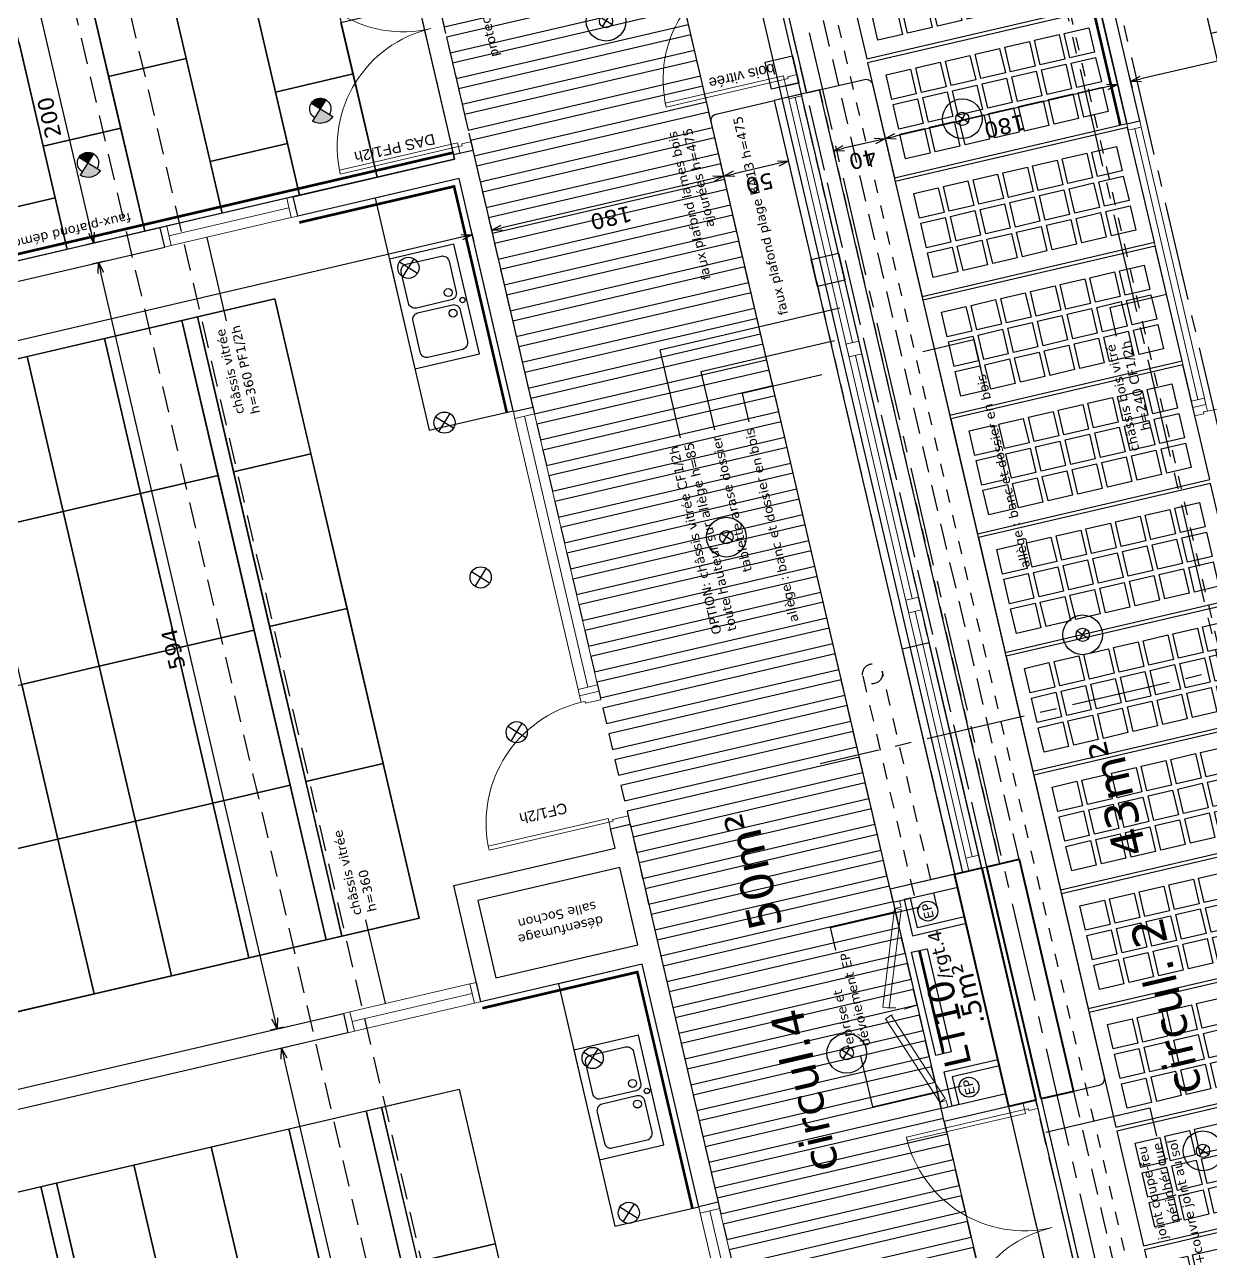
# Model space of a CAD drawing. Header units: metres. Extents: x 595893 to 596105, y 139631 to 139768.
# Drawn here: x 596073.03 to 596081.98, y 139698.04 to 139707.3 of the extents above; entities that cross this region are included whole.
import ezdxf
from ezdxf.enums import TextEntityAlignment as Align

# ---------------------------------------------------------------- set-up
doc = ezdxf.new("R2010")
doc.units = ezdxf.units.M
doc.header["$MEASUREMENT"] = 0
doc.header["$PDMODE"] = 3
doc.header["$PDSIZE"] = 0.1
for name, pattern in [('01', [0.15, 0.1, -0.05]), ('02', [0.28, 0.2, -0.08]), ('ACAD_ISO12W100', [21, 12, -3, 0, -3, 0, -3]), ('AXES', [2, 1.25, -0.25, 0.25, -0.25]), ('AXES2', [1.125, 0.75, -0.125, 0.125, -0.125]), ('CACHE2', [0.1875, 0.125, -0.0625]), ('POINTILLE', [0.25, 0, -0.25])]:
    doc.linetypes.add(name, pattern=pattern)
for name, color, linetype in [('00-AXE-0.00', 14, 'AXES2'), ('01-CLOISON-0.25', 3, 'Continuous'), ('01-SANITAIRE-0.15', 44, 'Continuous'), ('02-VU-CACHE-01-0.10', 133, '01'), ('02-VU-POINT-05-0.10', 133, 'POINTILLE'), ('06-COT-50&100-0.20', 2, 'Continuous'), ('06-TXT-DETAILS-DIVERS-02.20', 2, 'Continuous'), ('06-TXT-DIVERS-0.20', 70, 'Continuous'), ('06-TXT-ETIQUETTES SURFACES', 210, 'Continuous'), ('07-CHAUFFAGE-0.13', 210, 'Continuous'), ('07-CTA-0.13', 163, 'Continuous'), ('07-ECLAIRAGE-0.13', 31, 'Continuous'), ('07-PLAFONDS-0.13', 5, 'Continuous'), ('07-REVETEMENTS-INTER-0.10', 10, 'Continuous'), ('08-VU-0.08', 56, 'Continuous'), ('08-VU-0.13', 44, 'Continuous'), ('08-VU-0.20', 32, 'Continuous')]:
    doc.layers.add(name, color=color, linetype=linetype)
doc.layers.add('01-BETON-0.40', color=4, linetype='Continuous', lineweight=40)
doc.layers.add('01-MEN-CP-0.15', color=2, linetype='Continuous', lineweight=18)
doc.layers.add('10-DEMOL-GO-0.25', color=1, linetype='Continuous', plot=False)
doc.styles.add('COT', font='verdana.ttf')
doc.styles.add('locaux 100', font='verdana.ttf', dxfattribs={"height": 0.22})
doc.styles.add('locaux 20', font='verdana.ttf', dxfattribs={"height": 0.07})
doc.styles.get("Standard").update_dxf_attribs({"font": 'arial.ttf'})
doc.dimstyles.new('COT50', dxfattribs={"dimtxt": 0.12, "dimasz": 0.08, "dimexe": 0.05, "dimexo": 0, "dimgap": 0.05, "dimtad": 1, "dimdec": 0, "dimlfac": 100, "dimzin": 0, "dimdsep": 46, "dimtxsty": 'COT', "dimblk": 'OPEN30', "dimcen": 0.04, "dimdle": 0.05, "dimclrd": 256, "dimclre": 256, "dimclrt": 6, "dimadec": 0, "dimazin": 0, "dimtm": 1e-09, "dimtfac": 1, "dimtdec": 0, "dimtmove": 1, "dimatfit": 0, "dimldrblk": 'OPEN30', "dimfxl": 0.05, "dimfxlon": 1, "dimtolj": 1, "dimtzin": 0, "dimlwd": -1, "dimlwe": -1, "dimarcsym": 0})

# ---------------------------------------------------------------- blocks, each defined once
blk = doc.blocks.new('LuminaireSuspendu')
for p, q in [((-0.0354, 0.0354), (0.0354, -0.0354)), ((-0.0354, -0.0354), (0.0354, 0.0354))]:
    blk.add_line(p, q)
for radius in [0.15, 0.05]:
    blk.add_circle((0, 0), radius)
blk = doc.blocks.new('_Open30')
at = {"color": 0, "linetype": 'ByBlock', "lineweight": -2}
for p, q in [((-1, 0.27), (0, 0)), ((0, 0), (-1, -0.27)), ((0, 0), (-1, 0))]:
    blk.add_line(p, q, dxfattribs=at)
blk = doc.blocks.new('*D35')
at = {"layer": '06-COT-50&100-0.20', "transparency": 16777216}
for p, q in [((596075.0226, 139699.5827), (596074.9253, 139699.56)), ((596076.3201, 139693.7962), (596074.9921, 139699.4935)), ((596076.387, 139693.7296), (596076.2896, 139693.7069))]:
    blk.add_line(p, q, dxfattribs=at)
at = {"layer": 'Defpoints', "color": 0, "transparency": 16777216}
for p in [(596075.4747, 139699.6881), (596074.9739, 139699.5714), (596076.8391, 139693.835)]:
    blk.add_point(p, dxfattribs=at)
at = {"layer": '06-COT-50&100-0.20', "transparency": 16777216, "xscale": 0.08, "yscale": 0.08, "zscale": 0.08}
for p, rotation in [((596074.9739, 139699.5714), 103.1212703830424), ((596076.3383, 139693.7183), 283.1212703830424)]:
    blk.add_blockref('_Open30', p, dxfattribs=dict(at, rotation=rotation))
at = {"layer": '06-COT-50&100-0.20', "color": 6, "transparency": 16777216, "insert": (596075.5466, 139696.6193), "char_height": 0.12, "attachment_point": 5, "rotation": 103.12127, "style": 'COT'}
blk.add_mtext('\\A1;601', dxfattribs=at)
blk = doc.blocks.new('*D36')
at = {"layer": '06-COT-50&100-0.20', "transparency": 16777216}
for p, q in [((596073.6401, 139705.5137), (596073.5427, 139705.491)), ((596074.9217, 139699.7954), (596073.6096, 139705.4245)), ((596074.9886, 139699.7288), (596074.8912, 139699.7061))]:
    blk.add_line(p, q, dxfattribs=at)
at = {"layer": 'Defpoints', "color": 0, "transparency": 16777216}
for p in [(596074.0922, 139705.6191), (596073.5914, 139705.5024), (596075.4407, 139699.8342)]:
    blk.add_point(p, dxfattribs=at)
at = {"layer": '06-COT-50&100-0.20', "transparency": 16777216, "xscale": 0.08, "yscale": 0.08, "zscale": 0.08}
for p, rotation in [((596073.5914, 139705.5024), 103.1212703830424), ((596074.9399, 139699.7175), 283.1212703830424)]:
    blk.add_blockref('_Open30', p, dxfattribs=dict(at, rotation=rotation))
at = {"layer": '06-COT-50&100-0.20', "color": 6, "transparency": 16777216, "insert": (596074.1561, 139702.5844), "char_height": 0.12, "attachment_point": 5, "rotation": 103.12127, "style": 'COT'}
blk.add_mtext('\\A1;594', dxfattribs=at)
blk = doc.blocks.new('P180')
for points in [[(-1.85, 0.915), (-1.85, 0), (-1.88, 0), (-1.88, 0.915)], [(-0.08, 0.915), (-0.08, 0), (-0.05, 0), (-0.05, 0.915)], [(0, 0), (0, -0.1), (-0.065, -0.1), (-0.065, -0.03), (-0.05, -0.03), (-0.05, 0)]]:
    blk.add_lwpolyline(points, close=True)
at = {"linetype": 'Continuous'}
blk.add_lwpolyline([(-1.93, 0), (-1.93, -0.1), (-1.865, -0.1), (-1.865, -0.03), (-1.88, -0.03), (-1.88, 0)], close=True, dxfattribs=at)
for centre, start, end in [((-1.88, 0), 0, 90), ((-0.05, 0), 90, 180)]:
    blk.add_arc(centre, 0.915, start, end)
at = {"linetype": 'Continuous', "text_generation_flag": 6}
blk.add_attdef('TEXTE', (-0.1883, 0.5982), '', height=0.08, rotation=90, dxfattribs=at)
blk = doc.blocks.new('*D48')
at = {"layer": '06-COT-50&100-0.20', "transparency": 16777216}
for p, q in [((596073.1521, 139707.6076), (596073.0547, 139707.5849)), ((596073.5392, 139705.7264), (596073.1215, 139707.5183)), ((596073.6061, 139705.6598), (596073.5087, 139705.6371))]:
    blk.add_line(p, q, dxfattribs=at)
at = {"layer": 'Defpoints', "color": 0, "transparency": 16777216}
for p in [(596073.3704, 139707.6585), (596073.1034, 139707.5962), (596074.0582, 139705.7652)]:
    blk.add_point(p, dxfattribs=at)
at = {"layer": '06-COT-50&100-0.20', "transparency": 16777216, "xscale": 0.08, "yscale": 0.08, "zscale": 0.08}
for p, rotation in [((596073.1034, 139707.5962), 103.1212703830424), ((596073.5574, 139705.6485), 283.1212703830424)]:
    blk.add_blockref('_Open30', p, dxfattribs=dict(at, rotation=rotation))
at = {"layer": '06-COT-50&100-0.20', "color": 6, "transparency": 16777216, "insert": (596073.2208, 139706.5968), "char_height": 0.12, "attachment_point": 5, "rotation": 103.12127, "style": 'COT'}
blk.add_mtext('\\A1;200', dxfattribs=at)
blk = doc.blocks.new('*D52')
at = {"layer": '06-COT-50&100-0.20', "transparency": 16777216}
for p, q in [((596081.2937, 139706.7974), (596081.271, 139706.8948)), ((596081.2044, 139706.828), (596079.6072, 139706.4557)), ((596079.518, 139706.4862), (596079.5407, 139706.3888))]:
    blk.add_line(p, q, dxfattribs=at)
at = {"layer": 'Defpoints', "color": 0, "transparency": 16777216}
for p in [(596079.4578, 139706.7441), (596081.3514, 139706.5497), (596079.5293, 139706.4375)]:
    blk.add_point(p, dxfattribs=at)
at = {"layer": '06-COT-50&100-0.20', "transparency": 16777216, "xscale": 0.08, "yscale": 0.08, "zscale": 0.08}
for p, rotation in [((596081.2823, 139706.8461), 13.12127038304243), ((596079.5293, 139706.4375), 193.1212703830424)]:
    blk.add_blockref('_Open30', p, dxfattribs=dict(at, rotation=rotation))
at = {"layer": '06-COT-50&100-0.20', "color": 6, "transparency": 16777216, "insert": (596080.4314, 139706.532), "char_height": 0.12, "attachment_point": 5, "rotation": 193.12127, "style": 'COT'}
blk.add_mtext('\\A1;180', dxfattribs=at)
blk = doc.blocks.new('*D53')
at = {"layer": '06-COT-50&100-0.20', "transparency": 16777216}
for p, q in [((596078.2995, 139706.2029), (596078.3222, 139706.1055)), ((596078.233, 139706.1361), (596076.6358, 139705.7638)), ((596076.5465, 139705.7943), (596076.5692, 139705.6969))]:
    blk.add_line(p, q, dxfattribs=at)
at = {"layer": 'Defpoints', "color": 0, "transparency": 16777216}
for p in [(596078.2156, 139706.5632), (596076.4247, 139706.3168), (596076.5579, 139705.7456)]:
    blk.add_point(p, dxfattribs=at)
at = {"layer": '06-COT-50&100-0.20', "transparency": 16777216, "xscale": 0.08, "yscale": 0.08, "zscale": 0.08}
for p, rotation in [((596078.3109, 139706.1542), 13.12127038304243), ((596076.5579, 139705.7456), 193.1212703830424)]:
    blk.add_blockref('_Open30', p, dxfattribs=dict(at, rotation=rotation))
at = {"layer": '06-COT-50&100-0.20', "color": 6, "transparency": 16777216, "insert": (596077.46, 139705.8401), "char_height": 0.12, "attachment_point": 5, "rotation": 193.12127, "style": 'COT'}
blk.add_mtext('\\A1;180', dxfattribs=at)
blk = doc.blocks.new('*D54')
at = {"layer": '06-COT-50&100-0.20', "transparency": 16777216}
for p, q in [((596076.3339, 139705.6934), (596067.1891, 139703.5617)), ((596076.4005, 139705.7602), (596076.4232, 139705.6628)), ((596067.0998, 139703.5923), (596067.1225, 139703.4949))]:
    blk.add_line(p, q, dxfattribs=at)
at = {"layer": 'Defpoints', "color": 0, "transparency": 16777216}
for p in [(596076.3127, 139706.1367), (596067.012, 139703.9687), (596067.1111, 139703.5436)]:
    blk.add_point(p, dxfattribs=at)
at = {"layer": '06-COT-50&100-0.20', "transparency": 16777216, "xscale": 0.08, "yscale": 0.08, "zscale": 0.08}
for p, rotation in [((596076.4118, 139705.7115), 13.12127038304243), ((596067.1111, 139703.5436), 193.1212703830424)]:
    blk.add_blockref('_Open30', p, dxfattribs=dict(at, rotation=rotation))
at = {"layer": '06-COT-50&100-0.20', "color": 6, "transparency": 16777216, "insert": (596071.787, 139704.518), "char_height": 0.12, "attachment_point": 5, "rotation": 193.12127, "style": 'COT'}
blk.add_mtext('\\A1;955', dxfattribs=at)
blk = doc.blocks.new('*D80')
at = {"layer": '06-COT-50&100-0.20', "transparency": 16777216}
for p, q in [((596079.5171, 139706.4858), (596079.5398, 139706.3884)), ((596079.1276, 139706.395), (596079.1503, 139706.2976)), ((596079.4506, 139706.4189), (596079.2168, 139706.3644))]:
    blk.add_line(p, q, dxfattribs=at)
at = {"layer": 'Defpoints', "color": 0, "transparency": 16777216}
for p in [(596079.032, 139706.8049), (596079.4329, 139706.847), (596079.1389, 139706.3463)]:
    blk.add_point(p, dxfattribs=at)
at = {"layer": '06-COT-50&100-0.20', "transparency": 16777216, "xscale": 0.08, "yscale": 0.08, "zscale": 0.08}
for p, rotation in [((596079.5285, 139706.4371), 13.12127038304243), ((596079.1389, 139706.3463), 193.1212703830424)]:
    blk.add_blockref('_Open30', p, dxfattribs=dict(at, rotation=rotation))
at = {"layer": '06-COT-50&100-0.20', "color": 6, "transparency": 16777216, "insert": (596079.3592, 139706.2821), "char_height": 0.12, "attachment_point": 5, "rotation": 193.12127, "style": 'COT'}
blk.add_mtext('\\A1;40', dxfattribs=at)
blk = doc.blocks.new('*D81')
at = {"layer": '06-COT-50&100-0.20', "transparency": 16777216}
for p, q in [((596078.7199, 139706.2496), (596078.3888, 139706.1724)), ((596078.7865, 139706.3164), (596078.8092, 139706.219)), ((596078.2995, 139706.2029), (596078.3222, 139706.1055))]:
    blk.add_line(p, q, dxfattribs=at)
at = {"layer": 'Defpoints', "color": 0, "transparency": 16777216}
for p in [(596078.6912, 139706.7254), (596078.2156, 139706.5632), (596078.3109, 139706.1542)]:
    blk.add_point(p, dxfattribs=at)
at = {"layer": '06-COT-50&100-0.20', "transparency": 16777216, "xscale": 0.08, "yscale": 0.08, "zscale": 0.08}
for p, rotation in [((596078.7978, 139706.2677), 13.12127038304243), ((596078.3109, 139706.1542), 193.1212703830424)]:
    blk.add_blockref('_Open30', p, dxfattribs=dict(at, rotation=rotation))
at = {"layer": '06-COT-50&100-0.20', "color": 6, "transparency": 16777216, "insert": (596078.5799, 139706.1014), "char_height": 0.12, "attachment_point": 5, "rotation": 193.12127, "style": 'COT'}
blk.add_mtext('\\A1;50', dxfattribs=at)
blk = doc.blocks.new('P90')
at = {"linetype": 'Continuous'}
for points in [[(-0.05, 0.9295), (-0.05, 0), (-0.08, 0), (-0.08, 0.9295)], [(-0.965, -0.03), (-0.965, -0.1), (-1.03, -0.1), (-1.03, 0), (-0.98, 0), (-0.98, -0.03)], [(0, 0), (0, -0.1), (-0.065, -0.1), (-0.065, -0.03), (-0.05, -0.03), (-0.05, 0)]]:
    blk.add_lwpolyline(points, close=True, dxfattribs=at)
blk.add_arc((-0.0434, -0.0064), 0.9366, 92.23877, 179.60621, dxfattribs=at)
at = {"linetype": 'Continuous', "text_generation_flag": 6}
blk.add_attdef('TEXTE', text='', height=0.08, rotation=90, dxfattribs=at).set_placement((-0.1883, 0.4692), align=Align.CENTER)
blk = doc.blocks.new('*D94')
at = {"layer": '06-COT-50&100-0.20', "transparency": 16777216}
for p, q in [((596091.3311, 139709.2405), (596091.3538, 139709.1432)), ((596091.2645, 139709.1737), (596081.4574, 139706.8877)), ((596081.3682, 139706.9182), (596081.3909, 139706.8208))]:
    blk.add_line(p, q, dxfattribs=at)
at = {"layer": 'Defpoints', "color": 0, "transparency": 16777216}
for p in [(596090.7942, 139711.5437), (596080.7746, 139709.4649), (596081.3795, 139706.8695)]:
    blk.add_point(p, dxfattribs=at)
at = {"layer": '06-COT-50&100-0.20', "transparency": 16777216, "xscale": 0.08, "yscale": 0.08, "zscale": 0.08}
for p, rotation in [((596091.3424, 139709.1919), 13.12127038304243), ((596081.3795, 139706.8695), 193.1212703830424)]:
    blk.add_blockref('_Open30', p, dxfattribs=dict(at, rotation=rotation))
at = {"layer": '06-COT-50&100-0.20', "color": 6, "transparency": 16777216, "insert": (596086.3865, 139707.9211), "char_height": 0.12, "attachment_point": 5, "rotation": 193.12127, "style": 'COT'}
blk.add_mtext('\\A1;1023', dxfattribs=at)
blk = doc.blocks.new('ModulePlancherVerre')
at = {"layer": '08-VU-0.13'}
for points in [[(0.12, 1.685), (0.31, 1.685), (0.31, 1.495), (0.12, 1.495)], [(0.35, 1.685), (0.54, 1.685), (0.54, 1.495), (0.35, 1.495)], [(0.58, 1.685), (0.77, 1.685), (0.77, 1.495), (0.58, 1.495)], [(0.12, 1.455), (0.31, 1.455), (0.31, 1.265), (0.12, 1.265)], [(0.35, 1.455), (0.54, 1.455), (0.54, 1.265), (0.35, 1.265)], [(0.58, 1.455), (0.77, 1.455), (0.77, 1.265), (0.58, 1.265)], [(0.12, 1.225), (0.31, 1.225), (0.31, 1.035), (0.12, 1.035)], [(0.35, 1.225), (0.54, 1.225), (0.54, 1.035), (0.35, 1.035)], [(0.58, 1.225), (0.77, 1.225), (0.77, 1.035), (0.58, 1.035)], [(0.12, 0.995), (0.31, 0.995), (0.31, 0.805), (0.12, 0.805)], [(0.35, 0.995), (0.54, 0.995), (0.54, 0.805), (0.35, 0.805)], [(0.58, 0.995), (0.77, 0.995), (0.77, 0.805), (0.58, 0.805)], [(0.12, 0.765), (0.31, 0.765), (0.31, 0.575), (0.12, 0.575)], [(0.35, 0.765), (0.54, 0.765), (0.54, 0.575), (0.35, 0.575)], [(0.58, 0.765), (0.77, 0.765), (0.77, 0.575), (0.58, 0.575)], [(0.12, 0.535), (0.31, 0.535), (0.31, 0.345), (0.12, 0.345)], [(0.35, 0.535), (0.54, 0.535), (0.54, 0.345), (0.35, 0.345)], [(0.58, 0.535), (0.77, 0.535), (0.77, 0.345), (0.58, 0.345)], [(0.12, 0.305), (0.31, 0.305), (0.31, 0.115), (0.12, 0.115)], [(0.35, 0.305), (0.54, 0.305), (0.54, 0.115), (0.35, 0.115)], [(0.58, 0.305), (0.77, 0.305), (0.77, 0.115), (0.58, 0.115)]]:
    blk.add_lwpolyline(points, close=True, dxfattribs=at)
at = {"layer": '08-VU-0.20'}
blk.add_lwpolyline([(0, 0), (0.89, 0), (0.89, 1.8), (0, 1.8)], close=True, dxfattribs=at)
blk = doc.blocks.new('faux-plafCouloir')
at = {"layer": '07-PLAFONDS-0.13'}
for points in [[(11.48, 0), (11.48, -1.8), (11.6, -1.8), (11.6, 0)], [(11.68, 0), (11.68, -1.8), (11.8, -1.8), (11.8, 0)], [(11.88, 0), (11.88, -1.8), (12, -1.8), (12, 0)], [(12.08, 0), (12.08, -1.8), (12.2, -1.8), (12.2, 0)], [(12.28, 0), (12.28, -1.8), (12.4, -1.8), (12.4, 0)], [(12.48, 0), (12.48, -1.8), (12.6, -1.8), (12.6, 0)], [(12.68, 0), (12.68, -1.8), (12.8, -1.8), (12.8, 0)], [(12.88, 0), (12.88, -1.8), (13, -1.8), (13, 0)], [(13.08, 0), (13.08, -1.8), (13.2, -1.8), (13.2, 0)], [(13.28, 0), (13.28, -1.8), (13.4, -1.8), (13.4, 0)], [(13.48, 0), (13.48, -1.8), (13.6, -1.8), (13.6, 0)], [(13.68, 0), (13.68, -1.8), (13.8, -1.8), (13.8, 0)], [(13.88, 0), (13.88, -1.8), (14, -1.8), (14, 0)], [(14.08, 0), (14.08, -1.8), (14.2, -1.8), (14.2, 0)], [(14.28, 0), (14.28, -1.8), (14.4, -1.8), (14.4, 0)], [(14.48, 0), (14.48, -1.8), (14.6, -1.8), (14.6, 0)], [(14.68, 0), (14.68, -1.8), (14.8, -1.8), (14.8, 0)], [(14.88, 0), (14.88, -1.8), (15, -1.8), (15, 0)], [(15.08, 0), (15.08, -1.8), (15.2, -1.8), (15.2, 0)], [(15.28, 0), (15.28, -1.8), (15.4, -1.8), (15.4, 0)], [(15.48, 0), (15.48, -1.8), (15.6, -1.8), (15.6, 0)], [(15.68, 0), (15.68, -1.8), (15.8, -1.8), (15.8, 0)], [(15.88, 0), (15.88, -1.8), (16, -1.8), (16, 0)], [(16.08, 0), (16.08, -1.8), (16.2, -1.8), (16.2, 0)], [(16.28, 0), (16.28, -1.8), (16.4, -1.8), (16.4, 0)], [(16.48, 0), (16.48, -1.8), (16.6, -1.8), (16.6, 0)], [(16.68, 0), (16.68, -1.8), (16.8, -1.8), (16.8, 0)], [(16.88, 0), (16.88, -1.8), (17, -1.8), (17, 0)], [(17.08, 0), (17.08, -1.8), (17.2, -1.8), (17.2, 0)], [(17.28, 0), (17.28, -1.8), (17.4, -1.8), (17.4, 0)], [(17.48, 0), (17.48, -1.8), (17.6, -1.8), (17.6, 0)], [(17.68, 0), (17.68, -1.8), (17.8, -1.8), (17.8, 0)], [(17.88, 0), (17.88, -1.8), (18, -1.8), (18, 0)], [(18.08, 0), (18.08, -1.8), (18.2, -1.8), (18.2, 0)], [(18.28, 0), (18.28, -1.8), (18.4, -1.8), (18.4, 0)], [(18.48, 0), (18.48, -1.8), (18.6, -1.8), (18.6, 0)], [(18.68, 0), (18.68, -1.8), (18.8, -1.8), (18.8, 0)], [(18.88, 0), (18.88, -1.8), (19, -1.8), (19, 0)], [(19.08, 0), (19.08, -1.8), (19.2, -1.8), (19.2, 0)], [(19.28, 0), (19.28, -1.8), (19.4, -1.8), (19.4, 0)], [(19.48, 0), (19.48, -1.8), (19.6, -1.8), (19.6, 0)], [(19.68, 0), (19.68, -1.8), (19.8, -1.8), (19.8, 0)], [(19.88, 0), (19.88, -1.8), (20, -1.8), (20, 0)], [(20.08, 0), (20.08, -1.8), (20.2, -1.8), (20.2, 0)], [(20.28, 0), (20.28, -1.8), (20.4, -1.8), (20.4, 0)], [(20.48, 0), (20.48, -1.8), (20.6, -1.8), (20.6, 0)], [(20.68, 0), (20.68, -1.8), (20.8, -1.8), (20.8, 0)], [(20.88, 0), (20.88, -1.8), (21, -1.8), (21, 0)], [(21.08, 0), (21.08, -1.8), (21.2, -1.8), (21.2, 0)], [(21.28, 0), (21.28, -1.8), (21.4, -1.8), (21.4, 0)], [(21.48, 0), (21.48, -1.8), (21.6, -1.8), (21.6, 0)]]:
    blk.add_lwpolyline(points, close=True, dxfattribs=at)
blk = doc.blocks.new('Spot-directionnel')
h = blk.add_hatch(color=256)
h.dxf.hatch_style = 1
h.paths.add_polyline_path([(-0.0566, 0.0566, 0.414214), (-0.0566, -0.0566), (0, 0)])
h = blk.add_hatch(color=256)
h.dxf.hatch_style = 1
h.paths.add_polyline_path([(0.0778, 0.0778), (0, 0), (0.0778, -0.0778, 0.414214)])
for p, q in [((-0.0566, -0.0566), (0.0778, 0.0778)), ((-0.0566, 0.0566), (0.0778, -0.0778))]:
    blk.add_line(p, q)
for radius, start, end in [(0.08, 45, 315), (0.11, 315, 45)]:
    blk.add_arc((0, 0), radius, start, end)
blk = doc.blocks.new('A$C3FDA45BA')
blk.add_lwpolyline([(0.5, -0.425), (0.5, 0.425), (0, 0.425), (0, -0.425)], close=True)
for points in [[(0.115, 0.02), (0.385, 0.02, 0.414214), (0.435, 0.07), (0.435, 0.31, 0.414214), (0.385, 0.36), (0.115, 0.36, 0.414214), (0.065, 0.31), (0.065, 0.07, 0.414214)], [(0.115, -0.02), (0.385, -0.02, -0.414214), (0.435, -0.07), (0.435, -0.31, -0.414214), (0.385, -0.36), (0.115, -0.36, -0.414214), (0.065, -0.31), (0.065, -0.07, -0.414214)]]:
    blk.add_lwpolyline(points, format="xyb", close=True)
for centre, radius in [((0.125, 0.08), 0.03), ((0.0325, 0), 0.02), ((0.125, -0.08), 0.03)]:
    blk.add_circle(centre, radius)
blk = doc.blocks.new('P90-15')
at = {"linetype": 'Continuous'}
for points in [[(-0.05, 0.9295), (-0.05, 0), (-0.08, 0), (-0.08, 0.9295)], [(-0.965, -0.03), (-0.965, -0.15), (-1.03, -0.15), (-1.03, 0), (-0.98, 0), (-0.98, -0.03)], [(0, 0), (0, -0.15), (-0.065, -0.15), (-0.065, -0.03), (-0.05, -0.03), (-0.05, 0)]]:
    blk.add_lwpolyline(points, close=True, dxfattribs=at)
blk.add_arc((-0.0434, -0.0064), 0.9366, 92.23877, 179.60621, dxfattribs=at)
at = {"linetype": 'Continuous', "text_generation_flag": 6}
blk.add_attdef('TEXTE', text='', height=0.08, rotation=270, dxfattribs=at).set_placement((-0.1051, 0.3894), align=Align.CENTER)

msp = doc.modelspace()

# ---------------------------------------------------------------- linework, layer by layer
at = {"layer": '00-AXE-0.00'}
for p, q in [((596090.4979, 139667.9717), (596076.4533, 139728.2236)), ((596090.1104, 139667.8814), (596076.0658, 139728.1333)), ((596085.2569, 139680.2102), (596074.189, 139727.6915)), ((596093.724, 139705.1417), (596079.0369, 139701.7181))]:
    msp.add_line(p, q, dxfattribs=at)
at = {"layer": '01-BETON-0.40'}
for points in [[(596080.7048, 139699.1881), (596080.2962, 139700.9411), (596080.5396, 139700.9979), (596080.9483, 139699.2449)], [(596080.4613, 139699.1314), (596080.0527, 139700.8844), (596080.2572, 139700.9321), (596080.6658, 139699.179)]]:
    msp.add_lwpolyline(points, close=True, dxfattribs=at)
at = {"layer": '01-CLOISON-0.25', "linetype": 'CACHE2'}
for p, q in [((596075.8326, 139708.1965), (596076.2707, 139706.3169)), ((596075.9787, 139708.2305), (596076.4168, 139706.3509))]:
    msp.add_line(p, q, dxfattribs=at)
at = {"layer": '01-CLOISON-0.25'}
for points in [[(596080.7746, 139709.4649), (596082.6027, 139709.891), (596081.5823, 139714.2687), (596079.6567, 139713.8198), (596079.7022, 139713.625), (596079.7995, 139713.6477), (596079.7768, 139713.7451), (596081.5076, 139714.1486), (596081.8254, 139712.7851), (596080.0947, 139712.3817), (596080.0334, 139712.6446), (596079.936, 139712.6219), (596080.239, 139711.3218), (596080.3364, 139711.3445), (596080.1174, 139712.2843), (596081.8481, 139712.6877), (596082.4826, 139709.9657), (596080.7519, 139709.5623), (596080.5703, 139710.3414), (596080.414, 139710.3049), (596080.4367, 139710.2076), (596080.4956, 139710.2213), (596081.3514, 139706.5497), (596081.4488, 139706.5724)], [(596076.2707, 139706.3169), (596076.4168, 139706.3509), (596076.8697, 139704.408), (596076.7236, 139704.374), (596076.3127, 139706.1367), (596075.0953, 139705.8529), (596075.0613, 139705.999), (596076.2786, 139706.2828)], [(596068.5654, 139704.4848), (596068.5995, 139704.3388), (596074.0922, 139705.6191), (596074.0582, 139705.7652)], [(596076.2735, 139700.7984), (596077.4909, 139701.0822), (596077.4568, 139701.2283), (596077.6029, 139701.2623), (596078.2681, 139698.4088), (596078.122, 139698.3748), (596077.6952, 139700.2057), (596076.4778, 139699.9219)], [(596077.525, 139700.9361), (596076.4537, 139700.6864), (596076.5899, 139700.1021), (596077.6612, 139700.3518)], [(596080.0754, 139700.787), (596080.0527, 139700.8844), (596079.5657, 139700.7709), (596079.5884, 139700.6735)], [(596079.7199, 139700.7041), (596079.6712, 139700.6928), (596079.7348, 139700.4201), (596080.139, 139700.5143), (596080.1276, 139700.563), (596079.7721, 139700.4801)], [(596075.4407, 139699.8342), (596075.4747, 139699.6881), (596069.982, 139698.4078), (596069.9479, 139698.5538)], [(596080.0831, 139699.1459), (596080.0344, 139699.1346), (596079.9743, 139699.3926), (596080.3785, 139699.4868), (596080.3898, 139699.4382), (596080.0343, 139699.3553)], [(596080.4386, 139699.2288), (596080.4613, 139699.1314), (596079.9744, 139699.0179), (596079.9517, 139699.1153)]]:
    msp.add_lwpolyline(points, close=True, dxfattribs=at)
at = {"layer": '01-MEN-CP-0.15'}
for p, q in [((596079.2813, 139704.8983), (596078.85, 139706.7487)), ((596081.8882, 139704.4672), (596081.4114, 139706.5124)), ((596074.1239, 139705.7035), (596075.0296, 139705.9146)), ((596079.7318, 139702.9659), (596079.304, 139704.8009)), ((596077.2847, 139702.2971), (596076.808, 139704.3423)), ((596080.1858, 139701.0181), (596079.7545, 139702.8685)), ((596075.5064, 139699.7725), (596076.4121, 139699.9836)), ((596078.6831, 139696.2979), (596078.2064, 139698.3431))]:
    msp.add_line(p, q, dxfattribs=at)
for points in [[(596078.8987, 139706.76), (596078.876, 139706.8574), (596078.7786, 139706.8347), (596078.8013, 139706.7373)], [(596080.2345, 139701.0294), (596078.8987, 139706.76), (596078.8013, 139706.7373), (596080.1371, 139701.0067)], [(596081.4601, 139706.5237), (596081.4488, 139706.5724), (596081.3514, 139706.5497), (596081.3628, 139706.501)], [(596081.4601, 139706.5237), (596081.9369, 139704.4785), (596081.8395, 139704.4558), (596081.3628, 139706.501)], [(596075.0466, 139705.8416), (596074.1409, 139705.6305), (596074.1069, 139705.7765), (596075.0126, 139705.9877)], [(596075.0466, 139705.8416), (596075.0953, 139705.8529), (596075.0613, 139705.999), (596075.0126, 139705.9877)], [(596074.1409, 139705.6305), (596074.0922, 139705.6191), (596074.0582, 139705.7652), (596074.1069, 139705.7765)], [(596079.3527, 139704.8122), (596079.33, 139704.9096), (596079.2326, 139704.8869), (596079.2554, 139704.7895)], [(596076.881, 139704.3593), (596076.8697, 139704.408), (596076.7236, 139704.374), (596076.7349, 139704.3253)], [(596081.8508, 139704.4072), (596081.8395, 139704.4558), (596081.9369, 139704.4785), (596081.9482, 139704.4299)], [(596076.881, 139704.3593), (596077.3578, 139702.3141), (596077.2117, 139702.2801), (596076.7349, 139704.3253)], [(596079.8032, 139702.8798), (596079.7805, 139702.9772), (596079.6831, 139702.9545), (596079.7058, 139702.8571)], [(596077.3578, 139702.3141), (596077.3691, 139702.2654), (596077.223, 139702.2314), (596077.2117, 139702.2801)], [(596080.1371, 139701.0067), (596080.1598, 139700.9094), (596080.2572, 139700.9321), (596080.2345, 139701.0294)], [(596079.51, 139699.8802), (596079.5998, 139700.6248), (596079.6494, 139700.6188), (596079.5596, 139699.8742)], [(596079.6371, 139700.6848), (596079.5884, 139700.6735), (596079.5998, 139700.6248), (596079.6485, 139700.6361)], [(596076.4292, 139699.9106), (596075.5234, 139699.6995), (596075.4894, 139699.8455), (596076.3951, 139700.0567)], [(596076.4292, 139699.9106), (596076.4778, 139699.9219), (596076.4438, 139700.068), (596076.3951, 139700.0567)], [(596075.5234, 139699.6995), (596075.4747, 139699.6881), (596075.4407, 139699.8342), (596075.4894, 139699.8455)], [(596079.5305, 139699.7921), (596079.9403, 139699.164), (596079.9822, 139699.1913), (596079.5724, 139699.8194)], [(596080.0004, 139699.1266), (596079.9517, 139699.1153), (596079.9403, 139699.164), (596079.989, 139699.1753)], [(596078.2794, 139698.3601), (596078.2681, 139698.4088), (596078.122, 139698.3748), (596078.1333, 139698.3261)], [(596078.2794, 139698.3601), (596078.7562, 139696.315), (596078.6101, 139696.2809), (596078.1333, 139698.3261)]]:
    msp.add_lwpolyline(points, close=True, dxfattribs=at)
at = {"layer": '01-MEN-CP-0.15', "linetype": '01', "ltscale": 0.5}
for centre, start, end in [((596079.5998, 139700.6248), 263.12127, 283.12127), ((596079.9403, 139699.164), 103.12127, 123.12127)]:
    msp.add_arc(centre, 0.75, start, end, dxfattribs=at)
at = {"layer": '01-SANITAIRE-0.15', "linetype": 'CACHE2'}
for p, q in [((596079.36, 139702.3804), (596079.7775, 139700.5892)), ((596079.9236, 139700.6233), (596079.5061, 139702.4145))]:
    msp.add_line(p, q, dxfattribs=at)
msp.add_circle((596079.433, 139702.3974), 0.075, dxfattribs=at)
at = {"layer": '01-SANITAIRE-0.15'}
for centre in [(596079.8506, 139700.6062), (596080.1604, 139699.2769)]:
    msp.add_circle(centre, 0.075, dxfattribs=at)
at = {"layer": '02-VU-CACHE-01-0.10', "linetype": '02'}
for p, q in [((596080.2962, 139700.9411), (596078.4704, 139708.7737)), ((596080.5396, 139700.9979), (596078.7139, 139708.8305)), ((596080.9483, 139699.2449), (596082.9336, 139690.7275)), ((596082.4467, 139690.614), (596080.4613, 139699.1314)), ((596082.6512, 139690.6617), (596080.6658, 139699.179)), ((596080.7048, 139699.1881), (596082.6902, 139690.6708))]:
    msp.add_line(p, q, dxfattribs=at)
at = {"layer": '02-VU-CACHE-01-0.10'}
msp.add_lwpolyline([(596086.8048, 139682.1729), (596078.9505, 139715.868), (596077.2676, 139715.4757), (596085.1218, 139681.7806)], close=True, dxfattribs=at)
at = {"layer": '02-VU-POINT-05-0.10', "ltscale": 0.25}
msp.add_lwpolyline([(596079.032, 139706.8049), (596080.3936, 139700.9638), (596080.2962, 139700.9411), (596078.9346, 139706.7821)], close=True, dxfattribs=at)
msp.add_lwpolyline([(596080.2572, 139700.9321), (596078.8957, 139706.7731), (596078.6912, 139706.7254), (596080.0527, 139700.8844)], dxfattribs=at)
at = {"layer": '06-TXT-DETAILS-DIVERS-02.20'}
for points in [[(596074.4097, 139705.6903), (596074.5562, 139705.0619)], [(596081.652, 139705.2602), (596081.2225, 139705.1601), (596081.2725, 139704.9455)], [(596079.1874, 139705.1573), (596077.8272, 139704.8402), (596077.9815, 139704.1783)], [(596079.1463, 139704.9119), (596078.1384, 139704.677), (596078.2406, 139704.2387)], [(596079.8136, 139704.8317), (596080.1973, 139704.9211), (596080.2474, 139704.7065)], [(596079.05, 139704.6537), (596078.4497, 139704.5137), (596078.4997, 139704.2991)], [(596079.1562, 139700.3105), (596079.1164, 139700.4813), (596079.7917, 139700.6387)], [(596075.7569, 139699.9108), (596075.6105, 139700.5391)], [(596079.3427, 139699.5107), (596079.4315, 139699.1296), (596080.1047, 139699.2865)], [(596080.7414, 139698.9381), (596081.525, 139699.1208), (596081.575, 139698.9062)]]:
    msp.add_lwpolyline(points, dxfattribs=at)
at = {"layer": '07-CHAUFFAGE-0.13'}
msp.add_lwpolyline([(596079.9096, 139699.5162), (596079.7279, 139700.2953), (596079.8448, 139700.3225), (596080.0264, 139699.5434)], close=True, dxfattribs=at)
at = {"layer": '07-CHAUFFAGE-0.13', "linetype": '01', "const_width": 0.02}
msp.add_lwpolyline([(596079.968, 139699.5298), (596079.7864, 139700.3089)], dxfattribs=at)
at = {"layer": '07-CTA-0.13', "linetype": '02'}
msp.add_lwpolyline([(596077.708, 139710.4088), (596077.1877, 139709.5723), (596073.9705, 139708.8224), (596073.6253, 139708.2673), (596080.0965, 139680.5058), (596079.7069, 139680.415), (596073.1981, 139708.3378), (596073.7184, 139709.1743), (596076.9355, 139709.9243), (596077.2808, 139710.4794), (596075.979, 139716.0642), (596076.489, 139716.8842)], dxfattribs=at)
at = {"layer": '07-ECLAIRAGE-0.13'}
for p, q in [((596075.9987, 139705.4201), (596075.8629, 139705.5046)), ((596075.8886, 139705.3945), (596075.9731, 139705.5303)), ((596076.2712, 139704.2515), (596076.1353, 139704.336)), ((596076.161, 139704.2258), (596076.2455, 139704.3617)), ((596076.4334, 139703.0571), (596076.5179, 139703.193)), ((596076.5436, 139703.0828), (596076.4077, 139703.1673)), ((596076.816, 139701.9141), (596076.6801, 139701.9986)), ((596076.7058, 139701.8885), (596076.7903, 139702.0243)), ((596077.3892, 139699.4551), (596077.2533, 139699.5396)), ((596077.279, 139699.4294), (596077.3635, 139699.5652)), ((596077.5514, 139698.2607), (596077.6359, 139698.3966)), ((596077.6616, 139698.2864), (596077.5257, 139698.3709))]:
    msp.add_line(p, q, dxfattribs=at)
for points in [[(596075.3113, 139700.3893), (596074.2216, 139705.064), (596074.3385, 139705.0912), (596075.4282, 139700.4166)], [(596076.7017, 139694.4242), (596075.6121, 139699.0989), (596075.7289, 139699.1261), (596076.8186, 139694.4515)], [(596074.2475, 139693.8522), (596073.1579, 139698.5268), (596073.2747, 139698.5541), (596074.3644, 139693.8794)]]:
    msp.add_lwpolyline(points, close=True, dxfattribs=at)
for centre in [(596075.9308, 139705.4624), (596076.2032, 139704.2937), (596076.4756, 139703.1251), (596076.7481, 139701.9564), (596077.3213, 139699.4973), (596077.5937, 139698.3286)]:
    msp.add_circle(centre, 0.08, dxfattribs=at)
at = {"layer": '07-PLAFONDS-0.13'}
for points in [[(596082.8054, 139703.7261), (596081.7157, 139708.4007), (596090.3639, 139710.4166), (596091.4535, 139705.7419)], [(596079.5657, 139700.7709), (596077.7237, 139708.6732), (596078.2691, 139708.8004), (596080.1111, 139700.898)], [(596082.3, 139708.5369), (596082.5724, 139707.3683), (596081.9881, 139707.2321), (596081.7157, 139708.4007)], [(596069.0719, 139704.6029), (596068.6178, 139706.5507), (596075.8246, 139708.2306), (596076.2786, 139706.2828)], [(596075.2403, 139708.0944), (596075.5127, 139706.9257), (596074.9284, 139706.7895), (596074.656, 139707.9581)], [(596074.0716, 139707.8219), (596074.2532, 139707.0428), (596073.6689, 139706.9066), (596073.4873, 139707.6857)], [(596073.4873, 139707.6857), (596073.7597, 139706.5171), (596073.1754, 139706.3809), (596072.9029, 139707.5495)], [(596074.7468, 139707.5686), (596075.0192, 139706.3999), (596074.4348, 139706.2637), (596074.1624, 139707.4324)], [(596076.0062, 139707.4515), (596076.2786, 139706.2828), (596075.6943, 139706.1466), (596075.4219, 139707.3152)], [(596072.9938, 139707.16), (596073.2662, 139705.9913), (596072.6818, 139705.8551), (596072.4094, 139707.0238)], [(596074.2532, 139707.0428), (596074.5256, 139705.8742), (596073.9413, 139705.738), (596073.6689, 139706.9066)], [(596075.5127, 139706.9257), (596075.6943, 139706.1466), (596075.11, 139706.0104), (596074.9284, 139706.7895)], [(596073.7597, 139706.5171), (596073.9413, 139705.738), (596073.357, 139705.6017), (596073.1754, 139706.3809)], [(596075.0192, 139706.3999), (596075.11, 139706.0104), (596074.5256, 139705.8742), (596074.4348, 139706.2637)], [(596073.2662, 139705.9913), (596073.357, 139705.6017), (596072.7726, 139705.4655), (596072.6818, 139705.8551)], [(596076.0125, 139700.5528), (596074.9228, 139705.2274), (596068.7289, 139703.7836), (596069.8185, 139699.109)], [(596074.9228, 139705.2274), (596075.1952, 139704.0588), (596074.6109, 139703.9226), (596074.3385, 139705.0912)], [(596074.2216, 139705.064), (596074.494, 139703.8953), (596073.9097, 139703.7591), (596073.6373, 139704.9278)], [(596073.6373, 139704.9278), (596073.9097, 139703.7591), (596073.3254, 139703.6229), (596073.053, 139704.7916)], [(596073.053, 139704.7916), (596073.3254, 139703.6229), (596072.741, 139703.4867), (596072.4686, 139704.6554)], [(596075.1952, 139704.0588), (596075.4677, 139702.8901), (596074.8833, 139702.7539), (596074.6109, 139703.9226)], [(596074.494, 139703.8953), (596074.7665, 139702.7266), (596074.1821, 139702.5904), (596073.9097, 139703.7591)], [(596073.9097, 139703.7591), (596074.1821, 139702.5904), (596073.5978, 139702.4542), (596073.3254, 139703.6229)], [(596073.3254, 139703.6229), (596073.5978, 139702.4542), (596073.0135, 139702.318), (596072.741, 139703.4867)], [(596075.4677, 139702.8901), (596075.7401, 139701.7214), (596075.1557, 139701.5852), (596074.8833, 139702.7539)], [(596074.7665, 139702.7266), (596075.0389, 139701.558), (596074.4545, 139701.4218), (596074.1821, 139702.5904)], [(596074.1821, 139702.5904), (596074.4545, 139701.4218), (596073.8702, 139701.2856), (596073.5978, 139702.4542)], [(596073.5978, 139702.4542), (596073.8702, 139701.2856), (596073.2859, 139701.1494), (596073.0135, 139702.318)], [(596073.0135, 139702.318), (596073.2859, 139701.1494), (596072.7015, 139701.0131), (596072.4291, 139702.1818)], [(596075.7401, 139701.7214), (596076.0125, 139700.5528), (596075.4282, 139700.4166), (596075.1557, 139701.5852)], [(596075.0389, 139701.558), (596075.3113, 139700.3893), (596074.727, 139700.2531), (596074.4545, 139701.4218)], [(596074.4545, 139701.4218), (596074.727, 139700.2531), (596074.1426, 139700.1169), (596073.8702, 139701.2856)], [(596073.8702, 139701.2856), (596074.1426, 139700.1169), (596073.5583, 139699.9807), (596073.2859, 139701.1494)], [(596073.2859, 139701.1494), (596073.5583, 139699.9807), (596072.9739, 139699.8445), (596072.7015, 139701.0131)], [(596070.1193, 139697.8186), (596076.3133, 139699.2624), (596077.3975, 139694.6109), (596071.209, 139693.1439)], [(596076.3133, 139699.2624), (596076.5857, 139698.0937), (596076.0014, 139697.9575), (596075.7289, 139699.1261)], [(596082.4467, 139690.614), (596080.4613, 139699.1314), (596079.9744, 139699.0179), (596081.9597, 139690.5005)], [(596075.6121, 139699.0989), (596075.8845, 139697.9302), (596075.3002, 139697.794), (596075.0277, 139698.9627)], [(596075.0277, 139698.9627), (596075.3002, 139697.794), (596074.7158, 139697.6578), (596074.4434, 139698.8265)], [(596074.4434, 139698.8265), (596074.7158, 139697.6578), (596074.1315, 139697.5216), (596073.8591, 139698.6903)], [(596073.8591, 139698.6903), (596074.1315, 139697.5216), (596073.5472, 139697.3854), (596073.2747, 139698.5541)], [(596073.1579, 139698.5268), (596073.4303, 139697.3582), (596072.846, 139697.222), (596072.5735, 139698.3906)], [(596076.5857, 139698.0937), (596076.8581, 139696.925), (596076.2738, 139696.7888), (596076.0014, 139697.9575)]]:
    msp.add_lwpolyline(points, close=True, dxfattribs=at)
at = {"layer": '07-REVETEMENTS-INTER-0.10', "color": 80, "linetype": 'ACAD_ISO12W100', "ltscale": 0.01, "true_color": 0x3fff00, "const_width": 0.02}
for points in [[(596081.3027, 139706.5384), (596080.4469, 139710.2099)], [(596068.5541, 139704.5335), (596076.2673, 139706.3315)]]:
    msp.add_lwpolyline(points, dxfattribs=at)
at = {"layer": '07-REVETEMENTS-INTER-0.10', "linetype": 'AXES', "ltscale": 0.2, "const_width": 0.02}
for points in [[(596075.1067, 139705.8042), (596076.2754, 139706.0767), (596076.6726, 139704.3723)], [(596076.4892, 139699.8732), (596077.6579, 139700.1457), (596078.0733, 139698.3634)]]:
    msp.add_lwpolyline(points, dxfattribs=at)
at = {"layer": '08-VU-0.08'}
for p, q in [((596080.2572, 139700.9321), (596078.3811, 139708.9805)), ((596078.4704, 139708.7737), (596078.9346, 139706.7821)), ((596080.6658, 139699.179), (596082.6512, 139690.6617)), ((596080.7048, 139699.1881), (596081.1429, 139697.3085))]:
    msp.add_line(p, q, dxfattribs=at)
at = {"layer": '08-VU-0.13'}
for p, q in [((596079.5884, 139700.6735), (596079.9517, 139699.1153)), ((596080.214, 139700.042), (596080.214, 139700.042))]:
    msp.add_line(p, q, dxfattribs=at)
msp.add_lwpolyline([(596080.3936, 139700.9638), (596079.032, 139706.8049), (596078.6912, 139706.7254), (596080.0527, 139700.8844)], close=True, dxfattribs=at)
for points in [[(596078.9346, 139706.7821), (596079.3729, 139706.8843, -0.414214), (596079.4329, 139706.847), (596081.1804, 139699.3503, -0.414214), (596081.143, 139699.2903), (596080.9483, 139699.2449)], [(596079.5657, 139700.7709), (596078.2156, 139706.5632, -0.414214), (596078.2529, 139706.6232), (596078.6912, 139706.7254)]]:
    msp.add_lwpolyline(points, format="xyb", dxfattribs=at)
msp.add_lwpolyline([(596080.214, 139700.042), (596080.214, 139700.042)], dxfattribs=at)
at = {"layer": '08-VU-0.20'}
for points in [[(596075.6797, 139705.9891), (596076.0883, 139704.2361), (596076.7213, 139704.3837), (596076.3127, 139706.1367)], [(596077.0622, 139700.0581), (596077.489, 139698.2272), (596078.122, 139698.3748), (596077.6952, 139700.2057)]]:
    msp.add_lwpolyline(points, close=True, dxfattribs=at)
at = {"layer": '10-DEMOL-GO-0.25'}
for points in [[(596078.6713, 139706.8105), (596078.6236, 139707.015), (596078.8282, 139707.0627), (596078.8758, 139706.8582)], [(596079.0186, 139705.3205), (596078.971, 139705.525), (596079.1755, 139705.5726), (596079.2232, 139705.3681)], [(596080.6658, 139699.179), (596079.8611, 139702.6315), (596079.6566, 139702.5838), (596080.4613, 139699.1314)]]:
    msp.add_lwpolyline(points, close=True, dxfattribs=at)

# ---------------------------------------------------------------- block references
at = {"layer": '01-MEN-CP-0.15'}
ref = msp.add_blockref('P180', (596078.7786, 139706.8347), dxfattribs=dict(at, xscale=-1, rotation=103.1212703646851))
ref.add_attrib('TEXTE', 'bois vitrée', (596078.6864, 139707.0065), dxfattribs={"layer": '0', "linetype": 'Continuous', "height": 0.08, "rotation": 13.12127, "text_generation_flag": 6})
ref = msp.add_blockref('P180', (596076.3194, 139706.3282), dxfattribs=dict(at, xscale=-1, rotation=103.1212703646851))
ref.add_attrib('TEXTE', 'DAS PF1/2h', (596076.121, 139706.4753), dxfattribs={"layer": '0', "linetype": 'Continuous', "height": 0.08, "rotation": 13.12127, "text_generation_flag": 6})
at = {"layer": '01-MEN-CP-0.15', "rotation": 283.1212703966451}
msp.add_blockref('P90', (596082.182, 139703.4267), dxfattribs=at).add_auto_attribs({'TEXTE': 'CF1/2h'})
at = {"layer": '01-MEN-CP-0.15'}
ref = msp.add_blockref('P90-15', (596077.4568, 139701.2283), dxfattribs=dict(at, xscale=-1, rotation=103.1212703857689))
ref.add_attrib('TEXTE', 'CF1/2h', dxfattribs={"layer": '0', "linetype": 'Continuous', "height": 0.08, "rotation": 13.12127, "text_generation_flag": 6}).set_placement((596076.94, 139701.3833), align=Align.CENTER)
ref = msp.add_blockref('P180', (596081.0066, 139697.2767), dxfattribs=dict(at, xscale=-1, rotation=103.1212703646851))
ref.add_attrib('TEXTE', 'bois vitrée', (596080.9143, 139697.4486), dxfattribs={"layer": '0', "linetype": 'Continuous', "height": 0.08, "rotation": 13.12127, "text_generation_flag": 6})
at = {"layer": '01-SANITAIRE-0.15', "rotation": 193.1212703830638}
for p in [(596076.3709, 139705.2261), (596077.7625, 139699.2562)]:
    msp.add_blockref('A$C3FDA45BA', p, dxfattribs=at)
at = {"layer": '07-ECLAIRAGE-0.13', "rotation": 103.1212703830424}
for p in [(596077.422, 139707.3245), (596080.1105, 139706.5873), (596078.3301, 139703.429), (596081.0185, 139702.6917), (596079.2381, 139699.5334), (596081.9266, 139698.7962)]:
    msp.add_blockref('LuminaireSuspendu', p, dxfattribs=at)
at = {"layer": '07-ECLAIRAGE-0.13', "xscale": -1, "rotation": 103.1212703846476}
for p in [(596075.2659, 139706.6628), (596073.5129, 139706.2542)]:
    msp.add_blockref('Spot-directionnel', p, dxfattribs=at)
at = {"layer": '07-PLAFONDS-0.13', "rotation": 103.1212703830424}
msp.add_blockref('faux-plafCouloir', (596081.0762, 139686.3618), dxfattribs=at)
at = {"layer": '08-VU-0.13', "rotation": 103.1212703830424}
for p in [(596081.1422, 139707.4473), (596081.351, 139706.5513), (596081.5599, 139705.6553), (596081.7687, 139704.7593), (596081.9776, 139703.8633), (596082.1864, 139702.9674), (596082.3953, 139702.0714), (596082.6041, 139701.1754), (596082.813, 139700.2794), (596083.0218, 139699.3834), (596083.2307, 139698.4875), (596083.4396, 139697.5915)]:
    msp.add_blockref('ModulePlancherVerre', p, dxfattribs=at)

# ---------------------------------------------------------------- texts
at = {"layer": '01-SANITAIRE-0.15', "char_height": 0.07, "attachment_point": 5, "style": 'locaux 20'}
for s, insert, width, rotation in [('désenfumage\\Psalle Sochon', (596077.0666, 139700.5212), 1.224891, 193.12127), ('EP', (596079.8506, 139700.6062), 0.158872, 103.12127), ('EP', (596080.1604, 139699.2769), 0.158872, 103.12127)]:
    msp.add_mtext(s, dxfattribs=dict(at, insert=insert, width=width, rotation=rotation))
at = {"layer": '06-TXT-DETAILS-DIVERS-02.20', "char_height": 0.07, "rotation": 103.12127, "style": 'locaux 20'}
for s, insert, width, attachment_point in [('protection murale\\Pcontinue', (596076.4421, 139707.9068), 1.719112, 6), ('châssis vitrée\\Ph=360 PF1/2h', (596074.5708, 139705.014), 1.719112, 6), ('châssis bois vitré\\Ph=240 CF1/2h', (596081.2871, 139704.8975), 1.719112, 6), ('allège : banc et dossier en bois', (596080.2587, 139704.6578), 1.719112, 6), ('allège : banc et dossier en bois', (596078.511, 139704.2504), 1.719112, 6), ('OPTION: châssis vitrée CF1/2h toute hauteur sur allège h=85', (596077.9961, 139704.1304), 1.719112, 6), ('tablette arase dossier', (596078.2519, 139704.19), 1.719112, 6), ('châssis vitrée\\Ph=360', (596075.6023, 139700.5885), 1.719112, 4), ('reprise et\\Pdévoiement EP', (596079.3281, 139699.5731), 1.15877, 4), ('joint coupe-feu\\Ppériphérique\\P+couvre joint au sol', (596081.5863, 139698.8575), 1.081346, 6)]:
    msp.add_mtext(s, dxfattribs=dict(at, insert=insert, width=width, attachment_point=attachment_point))
at = {"layer": '06-TXT-DIVERS-0.20', "width": 2.371479, "attachment_point": 5, "rotation": 103.12127, "style": 'locaux 100'}
for s, insert, char_height in [('circul. 2', (596081.6493, 139699.8875), 0.25), ('{\\H1.3333x;LT10\\H0.5x;/rgt.4}', (596079.9792, 139699.9409), 0.15), ('circul.4', (596078.9205, 139699.2514), 0.25)]:
    msp.add_mtext(s, dxfattribs=dict(at, insert=insert, char_height=char_height))
at = {"layer": '06-TXT-ETIQUETTES SURFACES', "attachment_point": 5, "rotation": 103.12127, "style": 'locaux 100'}
for s, insert, char_height in [('43m²', (596081.2823, 139701.4619), 0.25), ('50m²', (596078.533, 139700.9139), 0.25), ('.5m²', (596080.1532, 139699.9821), 0.15)]:
    msp.add_mtext(s, dxfattribs=dict(at, insert=insert, char_height=char_height))
at = {"layer": '07-PLAFONDS-0.13', "char_height": 0.07, "style": 'locaux 20'}
for s, insert, width, attachment_point, rotation in [('faux plafond plage BA13 h=475', (596078.4219, 139706.607), 1.719112, 6, 103.12127), ('faux plafond lames bois\\Pajourées h=475', (596077.9854, 139706.5053), 1.719112, 6, 103.12127), ('faux-plafond démontable en plaques de fibres de bois 60x120', (596073.8325, 139705.8566), 6.621422, 4, 193.12127)]:
    msp.add_mtext(s, dxfattribs=dict(at, insert=insert, width=width, attachment_point=attachment_point, rotation=rotation))

# ---------------------------------------------------------------- dimensions: what is measured, and where the dimension line sits
at = {"layer": '06-COT-50&100-0.20'}
for base, p1, p2, angle, picture, middle in [((596081.3795, 139706.8695), (596090.7942, 139711.5437), (596080.7746, 139709.4649), 193.12127, '*D94', (596086.3865, 139707.9211)), ((596073.1034, 139707.5962), (596074.0582, 139705.7652), (596073.3704, 139707.6585), 103.12127, '*D48', (596073.2208, 139706.5968)), ((596079.5293, 139706.4375), (596081.3514, 139706.5497), (596079.4578, 139706.7441), 193.12127, '*D52', (596080.4314, 139706.532)), ((596079.1389, 139706.3463), (596079.4329, 139706.847), (596079.032, 139706.8049), 193.12127, '*D80', (596079.3592, 139706.2821)), ((596078.3109, 139706.1542), (596078.6912, 139706.7254), (596078.2156, 139706.5632), 193.12127, '*D81', (596078.5799, 139706.1014)), ((596076.5579, 139705.7456), (596078.2156, 139706.5632), (596076.4247, 139706.3168), 193.12127, '*D53', (596077.46, 139705.8401)), ((596067.1111, 139703.5436), (596076.3127, 139706.1367), (596067.012, 139703.9687), 193.12127, '*D54', (596071.787, 139704.518)), ((596073.5914, 139705.5024), (596075.4407, 139699.8342), (596074.0922, 139705.6191), 103.12127, '*D36', (596074.1561, 139702.5844)), ((596074.9739, 139699.5714), (596076.8391, 139693.835), (596075.4747, 139699.6881), 103.12127, '*D35', (596075.5466, 139696.6193))]:
    dim = msp.add_linear_dim(base=base, p1=p1, p2=p2, angle=angle, dimstyle='COT50', dxfattribs=at)
    dim.commit()
    dim.dimension.update_dxf_attribs({"geometry": picture, "text_midpoint": middle})

doc.saveas('drawing.dxf')
